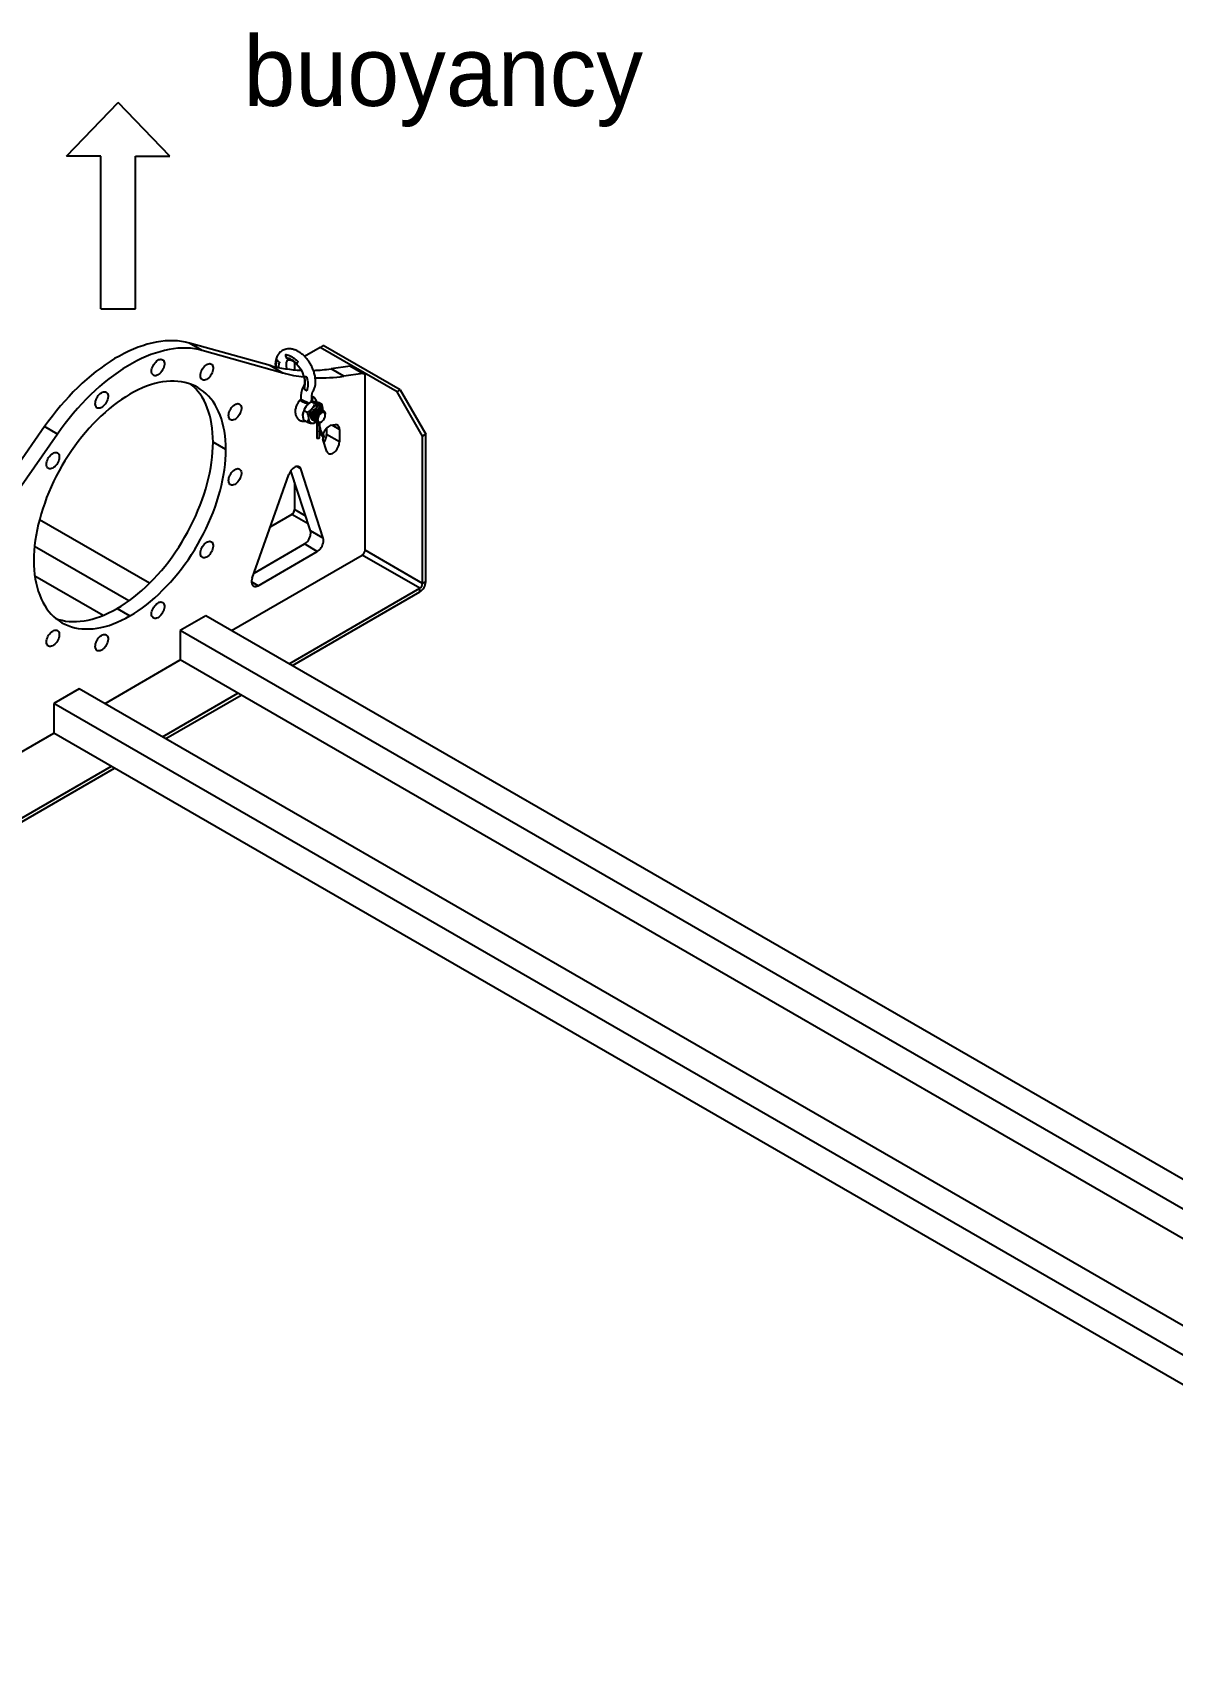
# Model space of a CAD drawing. Header units: inches. Extents: x 0.9 to 37.1, y -8.4 to 11.7.
# Drawn here: x 17.889 to 18.705, y -8.226 to -7.063 of the extents above; entities that cross this region are included whole.
import ezdxf

# ---------------------------------------------------------------- set-up
doc = ezdxf.new("R2010")
doc.units = ezdxf.units.IN
doc.header["$MEASUREMENT"] = 0

# ---------------------------------------------------------------- blocks, each defined once
blk = doc.blocks.new('arrow')
for p, q in [((-0.2219, -0.2307), (0, 0)), ((0.2219, -0.2307), (0, 0)), ((-0.075, -0.2307), (-0.2219, -0.2307)), ((-0.075, -0.8879), (-0.075, -0.2307)), ((0.075, -0.8879), (0.075, -0.2307)), ((0.075, -0.2307), (0.2219, -0.2307)), ((-0.075, -0.8879), (0.075, -0.8879))]:
    blk.add_line(p, q)

msp = doc.modelspace()

# ---------------------------------------------------------------- linework, layer by layer
at = {"color": 7, "linetype": 'Continuous', "lineweight": 25}
for p, q in [((18.0102, -7.2911), (18.001, -7.2858)), ((18.0588, -7.3019), (18.001, -7.2858)), ((18.068, -7.3072), (18.0102, -7.2911)), ((18.0947, -7.2888), (18.0834, -7.2953)), ((18.0969, -7.2875), (18.0947, -7.2888)), ((18.1497, -7.3206), (18.0947, -7.2888)), ((18.152, -7.3193), (18.0969, -7.2875)), ((18.068, -7.3072), (18.0588, -7.3019)), ((18.0637, -7.2978), (18.0636, -7.2978)), ((18.07, -7.2944), (18.0699, -7.2944)), ((18.0705, -7.2963), (18.0706, -7.2962)), ((18.0711, -7.2966), (18.071, -7.2966)), ((18.0763, -7.2995), (18.0763, -7.305)), ((18.0776, -7.3005), (18.0777, -7.3004)), ((18.1161, -7.3023), (18.1025, -7.3042)), ((18.1253, -7.3076), (18.1161, -7.3023)), ((18.1261, -7.3077), (18.1169, -7.3024)), ((18.0832, -7.31), (18.0831, -7.31)), ((18.085, -7.3102), (18.0851, -7.3103)), ((18.1116, -7.3095), (18.1025, -7.3042)), ((18.1253, -7.3076), (18.1116, -7.3095)), ((18.1268, -7.4342), (18.1268, -7.3092)), ((18.0808, -7.3256), (18.0808, -7.3257)), ((18.0831, -7.3177), (18.0832, -7.3177)), ((18.0833, -7.3183), (18.0832, -7.3183)), ((18.0845, -7.3197), (18.0846, -7.3197)), ((18.0886, -7.3256), (18.0886, -7.3255)), ((18.1497, -7.3206), (18.152, -7.3193)), ((18.168, -7.3524), (18.1497, -7.3206)), ((18.152, -7.3193), (18.1703, -7.351)), ((18.0854, -7.3356), (18.0831, -7.3342)), ((18.0882, -7.3278), (18.0874, -7.3283)), ((18.0906, -7.3291), (18.0882, -7.3278)), ((18.0917, -7.334), (18.0918, -7.3341)), ((18.0957, -7.3296), (18.0934, -7.3283)), ((18.0944, -7.3339), (18.0945, -7.3339)), ((18.0954, -7.3332), (18.0952, -7.3331)), ((18.0963, -7.3337), (18.0962, -7.3337)), ((18.0965, -7.3339), (18.0965, -7.3335)), ((18.0972, -7.3343), (18.0971, -7.3342)), ((18.0983, -7.3362), (18.0983, -7.3366)), ((18.0983, -7.3362), (18.0983, -7.3365)), ((18.0983, -7.3366), (18.0983, -7.3365)), ((18.0983, -7.3373), (18.0983, -7.3372)), ((17.8972, -7.3456), (17.8346, -7.4355)), ((17.9064, -7.3509), (17.8972, -7.3456)), ((18.0854, -7.3424), (18.0831, -7.3411)), ((18.089, -7.3407), (18.0891, -7.3408)), ((18.0899, -7.3412), (18.0901, -7.3413)), ((18.0906, -7.3429), (18.0914, -7.3424)), ((18.0909, -7.3418), (18.091, -7.3418)), ((18.0918, -7.3423), (18.0919, -7.3424)), ((18.0938, -7.3428), (18.0938, -7.3539)), ((18.095, -7.3424), (18.0955, -7.3421)), ((18.0954, -7.3421), (18.0953, -7.3422)), ((18.0953, -7.3422), (18.0955, -7.3421)), ((18.0955, -7.3421), (18.0956, -7.3421)), ((18.0992, -7.3467), (18.0992, -7.3513)), ((18.1054, -7.3443), (18.1026, -7.3447)), ((18.1084, -7.3476), (18.1033, -7.3446)), ((18.1084, -7.3476), (18.1084, -7.3566)), ((17.9064, -7.3509), (17.8416, -7.4438)), ((18.0271, -7.3621), (18.0179, -7.3568)), ((18.0962, -7.3527), (18.0973, -7.3534)), ((18.0995, -7.3634), (18.0966, -7.3547)), ((18.1084, -7.3566), (18.0992, -7.3513)), ((18.1703, -7.351), (18.168, -7.3524)), ((18.168, -7.4581), (18.168, -7.3524)), ((18.1703, -7.4567), (18.1703, -7.351)), ((18.046, -7.4542), (18.0722, -7.3799)), ((18.0877, -7.4203), (18.0737, -7.3772)), ((18.0807, -7.3759), (18.0777, -7.3742)), ((18.0969, -7.4256), (18.0807, -7.3759)), ((18.0763, -7.3854), (18.0763, -7.4051)), ((18.0843, -7.4097), (18.0763, -7.4051)), ((17.9724, -7.4578), (17.8936, -7.4123)), ((18.0744, -7.4085), (18.059, -7.4173)), ((18.086, -7.4152), (18.0744, -7.4085)), ((17.9576, -7.4704), (17.89, -7.4314)), ((18.0473, -7.4506), (18.0834, -7.4297)), ((18.0925, -7.435), (18.0834, -7.4297)), ((18.0969, -7.4256), (18.0877, -7.4203)), ((18.0311, -7.4917), (18.1248, -7.4376)), ((18.0501, -7.4596), (18.0925, -7.435)), ((18.1661, -7.4614), (18.1248, -7.4376)), ((18.168, -7.4581), (18.1268, -7.4342)), ((17.9391, -7.4809), (17.8902, -7.4527)), ((18.0501, -7.4596), (18.0455, -7.4569)), ((18.0724, -7.5155), (18.1661, -7.4614)), ((18.0747, -7.5168), (18.1661, -7.464)), ((18.1661, -7.464), (18.1661, -7.4614)), ((18.1703, -7.4567), (18.168, -7.4581)), ((17.9491, -7.476), (17.9583, -7.4813)), ((18.0128, -7.4811), (17.9944, -7.4917)), ((19.1904, -8.1609), (18.0128, -7.4811)), ((19.1756, -8.1735), (17.9944, -7.4917)), ((17.9944, -7.4917), (17.9944, -7.5128)), ((17.9405, -7.544), (17.9944, -7.5128)), ((19.089, -8.1447), (17.9944, -7.5128)), ((17.9221, -7.5334), (17.9038, -7.544)), ((19.0663, -8.1939), (17.9221, -7.5334)), ((19.0576, -8.2101), (17.9038, -7.544)), ((17.9038, -7.544), (17.9038, -7.5652)), ((17.9818, -7.5678), (18.0357, -7.5367)), ((17.9841, -7.5691), (18.038, -7.538)), ((17.7917, -7.6299), (17.9038, -7.5652)), ((19.0488, -8.2262), (17.9038, -7.5652)), ((17.833, -7.6537), (17.9451, -7.589)), ((17.833, -7.6563), (17.9474, -7.5903))]:
    msp.add_line(p, q, dxfattribs=at)
at = {"color": 7, "linetype": 'Continuous', "lineweight": 25, "flags": 128}
for points in [[(18.001, -7.2858), (17.9982, -7.2851), (17.9954, -7.2846), (17.9925, -7.2842), (17.9896, -7.2841), (17.9866, -7.2841), (17.9835, -7.2842), (17.9804, -7.2846), (17.9772, -7.2851), (17.974, -7.2857), (17.9708, -7.2866), (17.9675, -7.2876), (17.9642, -7.2887), (17.9609, -7.2901), (17.9575, -7.2915), (17.9542, -7.2932), (17.9508, -7.295), (17.9474, -7.2969), (17.9441, -7.299), (17.9407, -7.3013), (17.9374, -7.3036), (17.934, -7.3062), (17.9307, -7.3088), (17.9275, -7.3116), (17.9242, -7.3145), (17.921, -7.3175), (17.9178, -7.3207), (17.9147, -7.324), (17.9117, -7.3273), (17.9086, -7.3308), (17.9057, -7.3344), (17.9028, -7.3381), (17.9, -7.3418), (17.8972, -7.3456)], [(18.0102, -7.2911), (18.0074, -7.2904), (18.0046, -7.2899), (18.0017, -7.2895), (17.9988, -7.2894), (17.9957, -7.2894), (17.9927, -7.2895), (17.9896, -7.2899), (17.9864, -7.2904), (17.9832, -7.291), (17.9799, -7.2919), (17.9767, -7.2929), (17.9734, -7.294), (17.97, -7.2954), (17.9667, -7.2968), (17.9633, -7.2985), (17.96, -7.3003), (17.9566, -7.3022), (17.9532, -7.3043), (17.9499, -7.3065), (17.9465, -7.3089), (17.9432, -7.3114), (17.9399, -7.3141), (17.9366, -7.3169), (17.9334, -7.3198), (17.9302, -7.3228), (17.927, -7.326), (17.9239, -7.3293), (17.9208, -7.3326), (17.9178, -7.3361), (17.9149, -7.3397), (17.912, -7.3433), (17.9092, -7.3471), (17.9064, -7.3509)], [(17.9739, -7.3059), (17.9739, -7.3049), (17.9741, -7.304), (17.9745, -7.303), (17.9749, -7.302), (17.9754, -7.301), (17.9761, -7.3001), (17.9768, -7.2993), (17.9775, -7.2986), (17.9783, -7.2981), (17.979, -7.2976), (17.9798, -7.2974), (17.9805, -7.2973), (17.9812, -7.2974), (17.9818, -7.2977), (17.9823, -7.2981), (17.9826, -7.2986), (17.9829, -7.2993), (17.983, -7.3001), (17.983, -7.301), (17.9829, -7.302), (17.9826, -7.303), (17.9823, -7.304), (17.9818, -7.305), (17.9812, -7.3059), (17.9805, -7.3068), (17.9798, -7.3075), (17.979, -7.3081), (17.9783, -7.3086), (17.9775, -7.309), (17.9768, -7.3091), (17.9761, -7.3091), (17.9754, -7.309), (17.9749, -7.3086), (17.9745, -7.3081), (17.9741, -7.3075), (17.9739, -7.3067), (17.9739, -7.3059)], [(18.0088, -7.309), (18.0089, -7.3081), (18.0091, -7.3071), (18.0094, -7.3061), (18.0098, -7.3051), (18.0104, -7.3041), (18.011, -7.3032), (18.0117, -7.3024), (18.0124, -7.3017), (18.0132, -7.3012), (18.014, -7.3008), (18.0148, -7.3005), (18.0155, -7.3004), (18.0161, -7.3005), (18.0167, -7.3008), (18.0172, -7.3012), (18.0176, -7.3018), (18.0178, -7.3025), (18.018, -7.3033), (18.018, -7.3042), (18.0178, -7.3051), (18.0176, -7.3061), (18.0172, -7.3071), (18.0167, -7.3081), (18.0161, -7.309), (18.0155, -7.3099), (18.0148, -7.3106), (18.014, -7.3113), (18.0132, -7.3118), (18.0124, -7.3121), (18.0117, -7.3123), (18.011, -7.3123), (18.0104, -7.3121), (18.0098, -7.3117), (18.0094, -7.3113), (18.0091, -7.3106), (18.0089, -7.3099), (18.0088, -7.309)], [(18.0708, -7.3043), (18.0707, -7.3039), (18.0705, -7.3023), (18.0704, -7.3008), (18.0706, -7.2996), (18.0709, -7.2986), (18.0713, -7.298), (18.0716, -7.2978), (18.0719, -7.2977), (18.0724, -7.2977), (18.0731, -7.2978), (18.0743, -7.2982), (18.0757, -7.2991), (18.0774, -7.3004), (18.0791, -7.3023), (18.0807, -7.3045), (18.0819, -7.307), (18.0828, -7.3094), (18.0831, -7.3106), (18.0833, -7.3117), (18.0834, -7.3127), (18.0835, -7.3135), (18.0834, -7.3144), (18.0833, -7.315), (18.0831, -7.3157), (18.0827, -7.3165), (18.0822, -7.3175), (18.0817, -7.3187), (18.0814, -7.3195), (18.0812, -7.3204), (18.081, -7.3216), (18.0808, -7.3232), (18.0807, -7.325), (18.0807, -7.3256), (18.0807, -7.3256)], [(18.0271, -7.3621), (18.027, -7.3587), (18.0268, -7.3554), (18.0265, -7.3521), (18.026, -7.3489), (18.0254, -7.3459), (18.0247, -7.3429), (18.0239, -7.3401), (18.0229, -7.3374), (18.0218, -7.3348), (18.0206, -7.3323), (18.0193, -7.3299), (18.0179, -7.3277), (18.0163, -7.3257), (18.0146, -7.3237), (18.0129, -7.322), (18.011, -7.3204), (18.009, -7.3189), (18.0069, -7.3176), (18.0048, -7.3164), (18.0025, -7.3155), (18.0002, -7.3146), (17.9977, -7.314), (17.9952, -7.3135), (17.9927, -7.3132), (17.99, -7.313), (17.9874, -7.3131), (17.9846, -7.3133), (17.9818, -7.3136), (17.979, -7.3141), (17.9761, -7.3148), (17.9732, -7.3157), (17.9702, -7.3167), (17.9673, -7.3179), (17.9643, -7.3192), (17.9613, -7.3207), (17.9583, -7.3224)], [(18.0179, -7.3568), (18.0178, -7.3534), (18.0176, -7.3501), (18.0173, -7.3468), (18.0169, -7.3436), (18.0163, -7.3406), (18.0156, -7.3376), (18.0147, -7.3348), (18.0137, -7.3321), (18.0127, -7.3295), (18.0115, -7.327), (18.0101, -7.3246), (18.0087, -7.3224), (18.0071, -7.3204), (18.0055, -7.3185), (18.0037, -7.3167), (18.0021, -7.3153)], [(18.1253, -7.3076), (18.1256, -7.3075), (18.1259, -7.3076), (18.1261, -7.3077), (18.1263, -7.3079), (18.1265, -7.3081), (18.1266, -7.3084), (18.1267, -7.3088), (18.1268, -7.3092)], [(17.9583, -7.3224), (17.9553, -7.3242), (17.9523, -7.3262), (17.9493, -7.3283), (17.9463, -7.3305), (17.9434, -7.3329), (17.9405, -7.3354), (17.9376, -7.338), (17.9348, -7.3408), (17.932, -7.3436), (17.9292, -7.3466), (17.9265, -7.3497), (17.9239, -7.3529), (17.9213, -7.3562), (17.9188, -7.3595), (17.9164, -7.363), (17.9141, -7.3665), (17.9118, -7.3701), (17.9096, -7.3737), (17.9076, -7.3774), (17.9056, -7.3812), (17.9037, -7.385), (17.9019, -7.3888), (17.9003, -7.3926), (17.8987, -7.3965), (17.8973, -7.4004), (17.8959, -7.4043), (17.8947, -7.4081), (17.8937, -7.412), (17.8927, -7.4158), (17.8918, -7.4196), (17.8911, -7.4234), (17.8905, -7.4271), (17.8901, -7.4308), (17.8898, -7.4345), (17.8896, -7.438), (17.8895, -7.4415)], [(17.9335, -7.3292), (17.9336, -7.3282), (17.9338, -7.3273), (17.9341, -7.3263), (17.9345, -7.3253), (17.9351, -7.3243), (17.9357, -7.3234), (17.9364, -7.3226), (17.9371, -7.3219), (17.9379, -7.3213), (17.9387, -7.3209), (17.9395, -7.3207), (17.9402, -7.3206), (17.9408, -7.3207), (17.9414, -7.321), (17.9419, -7.3214), (17.9423, -7.3219), (17.9425, -7.3226), (17.9427, -7.3234), (17.9427, -7.3243), (17.9425, -7.3253), (17.9423, -7.3263), (17.9419, -7.3273), (17.9414, -7.3283), (17.9408, -7.3292), (17.9402, -7.3301), (17.9395, -7.3308), (17.9387, -7.3314), (17.9379, -7.3319), (17.9371, -7.3323), (17.9364, -7.3324), (17.9357, -7.3324), (17.9351, -7.3323), (17.9345, -7.3319), (17.9341, -7.3314), (17.9338, -7.3308), (17.9336, -7.33), (17.9335, -7.3292)], [(18.029, -7.3377), (18.0291, -7.3368), (18.0293, -7.3358), (18.0296, -7.3348), (18.03, -7.3338), (18.0306, -7.3328), (18.0312, -7.3319), (18.0319, -7.3311), (18.0326, -7.3304), (18.0334, -7.3299), (18.0342, -7.3295), (18.0349, -7.3292), (18.0356, -7.3291), (18.0363, -7.3292), (18.0369, -7.3295), (18.0374, -7.3299), (18.0378, -7.3305), (18.038, -7.3312), (18.0382, -7.332), (18.0382, -7.3329), (18.038, -7.3338), (18.0378, -7.3348), (18.0374, -7.3358), (18.0369, -7.3368), (18.0363, -7.3377), (18.0356, -7.3386), (18.0349, -7.3394), (18.0342, -7.34), (18.0334, -7.3405), (18.0326, -7.3408), (18.0319, -7.341), (18.0312, -7.341), (18.0306, -7.3408), (18.03, -7.3405), (18.0296, -7.34), (18.0293, -7.3393), (18.0291, -7.3386), (18.029, -7.3377)], [(18.0916, -7.3324), (18.0914, -7.3325), (18.0907, -7.333), (18.09, -7.3336), (18.0895, -7.3343), (18.0889, -7.3351), (18.0885, -7.3359), (18.0882, -7.3368), (18.088, -7.3376), (18.0879, -7.3385), (18.088, -7.3392), (18.0882, -7.3398), (18.0885, -7.3403), (18.0889, -7.3406)], [(18.0939, -7.3298), (18.0933, -7.3298), (18.0927, -7.33), (18.092, -7.3302), (18.0914, -7.3305), (18.0907, -7.331), (18.09, -7.3315), (18.0894, -7.3321), (18.0888, -7.3328)], [(18.0928, -7.3426), (18.0927, -7.3426), (18.0919, -7.3424), (18.0914, -7.3419), (18.0911, -7.3412), (18.091, -7.3402), (18.0912, -7.3392), (18.0915, -7.338), (18.0921, -7.3369), (18.0929, -7.3359), (18.0937, -7.3351), (18.0947, -7.3344), (18.0956, -7.3341), (18.0964, -7.334), (18.0972, -7.3343), (18.0979, -7.335), (18.0983, -7.3362), (18.0983, -7.3362)], [(18.0942, -7.3346), (18.0942, -7.3345), (18.0942, -7.3342), (18.0944, -7.3339), (18.0947, -7.3331), (18.095, -7.3324), (18.095, -7.3317), (18.0947, -7.3311), (18.0945, -7.3308), (18.0942, -7.3306), (18.0938, -7.3305), (18.0934, -7.3306), (18.0928, -7.3308), (18.0922, -7.3314), (18.0919, -7.3318), (18.0917, -7.3322), (18.0916, -7.3326), (18.0915, -7.333), (18.0915, -7.3334), (18.0916, -7.3337), (18.0918, -7.334), (18.0919, -7.3341), (18.0922, -7.3343), (18.0923, -7.3345), (18.0923, -7.3348), (18.0923, -7.3348)], [(18.0956, -7.3358), (18.095, -7.3362), (18.0944, -7.3367), (18.0939, -7.3373), (18.0935, -7.3381), (18.0932, -7.3388), (18.0929, -7.3396), (18.0928, -7.3403), (18.0929, -7.341), (18.093, -7.3415), (18.0933, -7.342), (18.0937, -7.3423), (18.0942, -7.3424), (18.0947, -7.3424), (18.0953, -7.3422), (18.0959, -7.3419), (18.0964, -7.3414), (18.097, -7.3408), (18.0974, -7.3401), (18.0978, -7.3394), (18.0981, -7.3386), (18.0983, -7.3379), (18.0983, -7.3372), (18.0982, -7.3365), (18.098, -7.336), (18.0976, -7.3357), (18.0972, -7.3354), (18.0967, -7.3354), (18.0961, -7.3355), (18.0956, -7.3358)], [(18.0965, -7.3335), (18.0965, -7.3327), (18.0963, -7.3321), (18.0961, -7.3314), (18.0958, -7.3309), (18.0955, -7.3305), (18.095, -7.3302), (18.0945, -7.3299), (18.0939, -7.3298)], [(18.0862, -7.3395), (18.0862, -7.3402), (18.0864, -7.3409), (18.0866, -7.3415), (18.0869, -7.342), (18.0873, -7.3425), (18.0877, -7.3428), (18.0882, -7.343), (18.0888, -7.3431)], [(18.1026, -7.3447), (18.1019, -7.3449), (18.1011, -7.3453), (18.1003, -7.3458), (18.0995, -7.3464), (18.0988, -7.3472), (18.0981, -7.3481), (18.0976, -7.3491), (18.0971, -7.3501), (18.0967, -7.3511), (18.0967, -7.3514)], [(18.1084, -7.3476), (18.1084, -7.3468), (18.1082, -7.3461), (18.1079, -7.3455), (18.1076, -7.345), (18.1072, -7.3446), (18.1066, -7.3444), (18.1061, -7.3443), (18.1054, -7.3443)], [(17.9491, -7.476), (17.9521, -7.4742), (17.9551, -7.4722), (17.9581, -7.4701), (17.9611, -7.4679), (17.964, -7.4655), (17.9669, -7.463), (17.9698, -7.4603), (17.9726, -7.4576), (17.9754, -7.4547), (17.9782, -7.4517), (17.9809, -7.4487), (17.9835, -7.4455), (17.9861, -7.4422), (17.9886, -7.4388), (17.991, -7.4354), (17.9933, -7.4319), (17.9956, -7.4283), (17.9978, -7.4246), (17.9998, -7.4209), (18.0018, -7.4172), (18.0037, -7.4134), (18.0055, -7.4096), (18.0071, -7.4057), (18.0087, -7.4019), (18.0101, -7.398), (18.0115, -7.3941), (18.0127, -7.3902), (18.0137, -7.3864), (18.0147, -7.3826), (18.0156, -7.3787), (18.0163, -7.375), (18.0169, -7.3712), (18.0173, -7.3675), (18.0176, -7.3639), (18.0178, -7.3603), (18.0179, -7.3568)], [(18.0938, -7.3539), (18.0936, -7.3541), (18.0932, -7.3541), (18.0929, -7.3541), (18.0926, -7.354), (18.0924, -7.3538), (18.0923, -7.3536)], [(18.0995, -7.3634), (18.0997, -7.364), (18.1001, -7.3645), (18.1007, -7.3649), (18.1012, -7.3651), (18.1019, -7.3652), (18.1026, -7.3651), (18.1034, -7.3648), (18.1041, -7.3644), (18.1049, -7.3638), (18.1056, -7.3631), (18.1063, -7.3623), (18.1069, -7.3614), (18.1074, -7.3605), (18.1078, -7.3595), (18.1082, -7.3585), (18.1083, -7.3575), (18.1084, -7.3566)], [(17.8986, -7.3726), (17.8986, -7.3717), (17.8988, -7.3707), (17.8992, -7.3697), (17.8996, -7.3687), (17.9001, -7.3678), (17.9008, -7.3669), (17.9015, -7.3661), (17.9022, -7.3654), (17.903, -7.3648), (17.9037, -7.3644), (17.9045, -7.3642), (17.9052, -7.3641), (17.9059, -7.3642), (17.9065, -7.3644), (17.907, -7.3648), (17.9073, -7.3654), (17.9076, -7.3661), (17.9077, -7.3669), (17.9077, -7.3678), (17.9076, -7.3688), (17.9073, -7.3698), (17.907, -7.3708), (17.9065, -7.3718), (17.9059, -7.3727), (17.9052, -7.3735), (17.9045, -7.3743), (17.9037, -7.3749), (17.903, -7.3754), (17.9022, -7.3757), (17.9015, -7.3759), (17.9008, -7.3759), (17.9001, -7.3757), (17.8996, -7.3754), (17.8992, -7.3749), (17.8988, -7.3743), (17.8986, -7.3735), (17.8986, -7.3726)], [(17.9583, -7.4813), (17.9613, -7.4795), (17.9643, -7.4775), (17.9673, -7.4754), (17.9702, -7.4732), (17.9732, -7.4708), (17.9761, -7.4683), (17.979, -7.4656), (17.9818, -7.4629), (17.9846, -7.46), (17.9874, -7.457), (17.99, -7.454), (17.9927, -7.4508), (17.9952, -7.4475), (17.9977, -7.4441), (18.0002, -7.4407), (18.0025, -7.4372), (18.0048, -7.4336), (18.0069, -7.4299), (18.009, -7.4262), (18.011, -7.4225), (18.0129, -7.4187), (18.0146, -7.4149), (18.0163, -7.411), (18.0179, -7.4072), (18.0193, -7.4033), (18.0206, -7.3994), (18.0218, -7.3955), (18.0229, -7.3917), (18.0239, -7.3878), (18.0247, -7.384), (18.0254, -7.3803), (18.026, -7.3765), (18.0265, -7.3728), (18.0268, -7.3692), (18.027, -7.3656), (18.0271, -7.3621)], [(18.029, -7.3843), (18.0291, -7.3834), (18.0293, -7.3824), (18.0296, -7.3814), (18.03, -7.3804), (18.0306, -7.3794), (18.0312, -7.3785), (18.0319, -7.3777), (18.0326, -7.377), (18.0334, -7.3765), (18.0342, -7.3761), (18.0349, -7.3758), (18.0356, -7.3757), (18.0363, -7.3758), (18.0369, -7.3761), (18.0374, -7.3765), (18.0378, -7.3771), (18.038, -7.3778), (18.0382, -7.3786), (18.0382, -7.3795), (18.038, -7.3804), (18.0378, -7.3814), (18.0374, -7.3824), (18.0369, -7.3834), (18.0363, -7.3843), (18.0356, -7.3852), (18.0349, -7.3859), (18.0342, -7.3866), (18.0334, -7.3871), (18.0326, -7.3874), (18.0319, -7.3876), (18.0312, -7.3876), (18.0306, -7.3874), (18.03, -7.387), (18.0296, -7.3866), (18.0293, -7.3859), (18.0291, -7.3852), (18.029, -7.3843)], [(18.0807, -7.3759), (18.0804, -7.3752), (18.08, -7.3747), (18.0794, -7.3743), (18.0788, -7.3741), (18.0782, -7.3741), (18.0774, -7.3742), (18.0767, -7.3745), (18.0759, -7.375), (18.0751, -7.3755), (18.0744, -7.3763), (18.0737, -7.3771), (18.0731, -7.378), (18.0726, -7.379), (18.0722, -7.3799)], [(18.0088, -7.4363), (18.0089, -7.4354), (18.0091, -7.4344), (18.0094, -7.4334), (18.0098, -7.4324), (18.0104, -7.4314), (18.011, -7.4305), (18.0117, -7.4297), (18.0124, -7.429), (18.0132, -7.4285), (18.014, -7.4281), (18.0148, -7.4278), (18.0155, -7.4277), (18.0161, -7.4278), (18.0167, -7.4281), (18.0172, -7.4285), (18.0176, -7.4291), (18.0178, -7.4298), (18.018, -7.4306), (18.018, -7.4315), (18.0178, -7.4324), (18.0176, -7.4334), (18.0172, -7.4344), (18.0167, -7.4354), (18.0161, -7.4363), (18.0155, -7.4372), (18.0148, -7.438), (18.014, -7.4386), (18.0132, -7.4391), (18.0124, -7.4394), (18.0117, -7.4396), (18.011, -7.4396), (18.0104, -7.4394), (18.0098, -7.439), (18.0094, -7.4386), (18.0091, -7.4379), (18.0089, -7.4372), (18.0088, -7.4363)], [(18.0834, -7.4297), (18.0841, -7.4292), (18.0849, -7.4286), (18.0856, -7.4278), (18.0862, -7.4269), (18.0868, -7.4259), (18.0873, -7.4249), (18.0876, -7.4239), (18.0878, -7.4229), (18.0879, -7.422), (18.0879, -7.4211), (18.0877, -7.4203)], [(18.0925, -7.435), (18.0933, -7.4345), (18.0941, -7.4338), (18.0948, -7.4331), (18.0954, -7.4322), (18.096, -7.4312), (18.0964, -7.4302), (18.0968, -7.4292), (18.097, -7.4282), (18.0971, -7.4273), (18.0971, -7.4264), (18.0969, -7.4256)], [(17.8895, -7.4415), (17.8896, -7.445), (17.8898, -7.4483), (17.8901, -7.4516), (17.8905, -7.4547), (17.8911, -7.4578), (17.8918, -7.4607), (17.8927, -7.4636), (17.8937, -7.4663), (17.8947, -7.4689), (17.8959, -7.4714), (17.8973, -7.4737), (17.8987, -7.4759), (17.9003, -7.478), (17.9019, -7.4799), (17.9037, -7.4817), (17.9056, -7.4833), (17.9076, -7.4848), (17.9096, -7.4861), (17.9118, -7.4872), (17.9141, -7.4882), (17.9164, -7.489), (17.9188, -7.4897), (17.9213, -7.4902), (17.9239, -7.4905), (17.9265, -7.4906), (17.9292, -7.4906), (17.932, -7.4904), (17.9348, -7.4901), (17.9376, -7.4895), (17.9405, -7.4888), (17.9434, -7.488), (17.9463, -7.4869), (17.9493, -7.4858), (17.9523, -7.4844), (17.9553, -7.4829), (17.9583, -7.4813)], [(18.046, -7.4542), (18.0457, -7.4552), (18.0455, -7.4562), (18.0455, -7.4571), (18.0456, -7.4579), (18.0458, -7.4587), (18.0461, -7.4593), (18.0466, -7.4597), (18.0472, -7.46), (18.0478, -7.4602), (18.0485, -7.4601), (18.0493, -7.4599), (18.0501, -7.4596)], [(17.9053, -7.4831), (17.9072, -7.4837), (17.9097, -7.4844), (17.9122, -7.4849), (17.9147, -7.4852), (17.9174, -7.4853), (17.92, -7.4853), (17.9228, -7.4851), (17.9256, -7.4848), (17.9284, -7.4842), (17.9313, -7.4835), (17.9342, -7.4827), (17.9372, -7.4817), (17.9401, -7.4805), (17.9431, -7.4791), (17.9461, -7.4776), (17.9491, -7.476)], [(17.9739, -7.4798), (17.9739, -7.4788), (17.9741, -7.4779), (17.9745, -7.4769), (17.9749, -7.4759), (17.9754, -7.4749), (17.9761, -7.474), (17.9768, -7.4732), (17.9775, -7.4725), (17.9783, -7.472), (17.979, -7.4715), (17.9798, -7.4713), (17.9805, -7.4712), (17.9812, -7.4713), (17.9818, -7.4716), (17.9823, -7.472), (17.9826, -7.4725), (17.9829, -7.4732), (17.983, -7.474), (17.983, -7.4749), (17.9829, -7.4759), (17.9826, -7.4769), (17.9823, -7.4779), (17.9818, -7.4789), (17.9812, -7.4798), (17.9805, -7.4807), (17.9798, -7.4814), (17.979, -7.4821), (17.9783, -7.4825), (17.9775, -7.4829), (17.9768, -7.483), (17.9761, -7.483), (17.9754, -7.4829), (17.9749, -7.4825), (17.9745, -7.482), (17.9741, -7.4814), (17.9739, -7.4806), (17.9739, -7.4798)], [(17.8986, -7.5), (17.8986, -7.499), (17.8988, -7.498), (17.8992, -7.497), (17.8996, -7.496), (17.9001, -7.4951), (17.9008, -7.4942), (17.9015, -7.4934), (17.9022, -7.4927), (17.903, -7.4921), (17.9037, -7.4917), (17.9045, -7.4915), (17.9052, -7.4914), (17.9059, -7.4915), (17.9065, -7.4917), (17.907, -7.4921), (17.9073, -7.4927), (17.9076, -7.4934), (17.9077, -7.4942), (17.9077, -7.4951), (17.9076, -7.4961), (17.9073, -7.4971), (17.907, -7.4981), (17.9065, -7.4991), (17.9059, -7.5), (17.9052, -7.5008), (17.9045, -7.5016), (17.9037, -7.5022), (17.903, -7.5027), (17.9022, -7.503), (17.9015, -7.5032), (17.9008, -7.5032), (17.9001, -7.503), (17.8996, -7.5027), (17.8992, -7.5022), (17.8988, -7.5016), (17.8986, -7.5008), (17.8986, -7.5)], [(17.9335, -7.5031), (17.9336, -7.5021), (17.9338, -7.5012), (17.9341, -7.5002), (17.9345, -7.4992), (17.9351, -7.4982), (17.9357, -7.4973), (17.9364, -7.4965), (17.9371, -7.4958), (17.9379, -7.4953), (17.9387, -7.4948), (17.9395, -7.4946), (17.9402, -7.4945), (17.9408, -7.4946), (17.9414, -7.4949), (17.9419, -7.4953), (17.9423, -7.4958), (17.9425, -7.4965), (17.9427, -7.4973), (17.9427, -7.4982), (17.9425, -7.4992), (17.9423, -7.5002), (17.9419, -7.5012), (17.9414, -7.5022), (17.9408, -7.5031), (17.9402, -7.504), (17.9395, -7.5047), (17.9387, -7.5053), (17.9379, -7.5058), (17.9371, -7.5062), (17.9364, -7.5063), (17.9357, -7.5063), (17.9351, -7.5062), (17.9345, -7.5058), (17.9341, -7.5053), (17.9338, -7.5047), (17.9336, -7.5039), (17.9335, -7.5031)]]:
    msp.add_lwpolyline(points, dxfattribs=at)
at = {"color": 7, "linetype": 'Continuous', "lineweight": 25}
for centre, radius, start, end in [((18.0848, -7.2071), 0.0982, 254.6495, 267.7571), ((18.1163, -7.3035), 0.00124, 61.1411, 99.7375), ((18.0935, -7.2152), 0.0954, 254.53, 263.6905), ((18.0851, -7.1819), 0.1235, 272.1515, 278.0737), ((18.0947, -7.1917), 0.119, 268.2688, 278.1743), ((18.0935, -7.3377), 0.0112, 140.2279, 177.3607), ((18.0924, -7.3364), 0.0095, 121.1127, 142.0209), ((18.0974, -7.34), 0.0112, 140.2279, 177.3607), ((18.0889, -7.3383), 0.00487, 268.8707, 305.1556), ((18.1017, -7.3532), 0.00526, 175.8692, 196.477), ((18.0895, -7.3509), 0.00978, 323.1605, 357.58), ((18.0969, -7.3528), 0.000721, 308.9204, 35.3472), ((18.0721, -7.4049), 0.00419, 302.6055, 357.3945), ((18.1226, -7.434), 0.00419, 302.6055, 357.3945), ((18.1612, -7.4563), 0.00913, 302.4763, 357.5237), ((18.1638, -7.4579), 0.00419, 302.6055, 357.3945)]:
    msp.add_arc(centre, radius, start, end, dxfattribs=at)
for points, knots in [([(18.0886, -7.3256), (18.0886, -7.3256), (18.0886, -7.3251), (18.0886, -7.3243), (18.0887, -7.3233), (18.0888, -7.3225), (18.0889, -7.3219), (18.0891, -7.3215), (18.0892, -7.321), (18.0894, -7.3205), (18.0898, -7.3197), (18.0904, -7.3187), (18.0908, -7.3175), (18.0911, -7.3164), (18.0913, -7.315), (18.0914, -7.3131), (18.0912, -7.3107), (18.0907, -7.308), (18.0898, -7.3052), (18.0886, -7.3025), (18.0872, -7.3), (18.0856, -7.2976), (18.0837, -7.2954), (18.0816, -7.2935), (18.0794, -7.292), (18.0772, -7.2908), (18.0752, -7.2902), (18.0735, -7.2899), (18.0719, -7.2898), (18.0703, -7.29), (18.0688, -7.2904), (18.0674, -7.2911), (18.0661, -7.292), (18.0649, -7.2933), (18.064, -7.2948), (18.0633, -7.2963), (18.0628, -7.298), (18.0625, -7.2997), (18.0625, -7.3014), (18.0626, -7.3024), (18.0626, -7.3027)], [0, 0, 0, 0, 0.002289, 0.024409, 0.041592, 0.056512, 0.069972, 0.081247, 0.091419, 0.102803, 0.11837, 0.144804, 0.167417, 0.185833, 0.201924, 0.234763, 0.270319, 0.310383, 0.350976, 0.389707, 0.427399, 0.465627, 0.504438, 0.543687, 0.583284, 0.622315, 0.659464, 0.681452, 0.706491, 0.735783, 0.762946, 0.787516, 0.810297, 0.841926, 0.874958, 0.898962, 0.926176, 0.956058, 0.98352, 1, 1, 1, 1]), ([(18.0628, -7.3028), (18.0628, -7.3021), (18.0628, -7.3006), (18.0631, -7.299), (18.0635, -7.2981), (18.0636, -7.2978)], [0, 0, 0, 0, 0.386288, 0.799238, 1, 1, 1, 1]), ([(18.0637, -7.2978), (18.0635, -7.2983), (18.0631, -7.2994), (18.0629, -7.3011), (18.0629, -7.3023), (18.063, -7.3028)], [0, 0, 0, 0, 0.364625, 0.738132, 1, 1, 1, 1]), ([(18.0636, -7.2978), (18.0636, -7.2978), (18.0636, -7.2977), (18.0637, -7.2977), (18.0637, -7.2977), (18.0638, -7.2978), (18.0638, -7.2979), (18.0639, -7.2979)], [0, 0, 0, 0, 0.195099, 0.38994, 0.591787, 0.806895, 1, 1, 1, 1]), ([(18.0639, -7.2979), (18.064, -7.2981), (18.0643, -7.2987), (18.0649, -7.2991), (18.0652, -7.2993)], [0, 0, 0, 0, 0.394777, 1, 1, 1, 1]), ([(18.0649, -7.3033), (18.0649, -7.3031), (18.0649, -7.3022), (18.0651, -7.301), (18.0654, -7.3002), (18.0655, -7.2998)], [0, 0, 0, 0, 0.163567, 0.645359, 1, 1, 1, 1]), ([(18.0652, -7.2993), (18.0652, -7.2994), (18.0653, -7.2994), (18.0654, -7.2995), (18.0655, -7.2997), (18.0655, -7.2998), (18.0655, -7.2998), (18.0655, -7.2998)], [0, 0, 0, 0, 0.231752, 0.463452, 0.694894, 0.914305, 1, 1, 1, 1]), ([(18.0699, -7.2944), (18.0699, -7.2944), (18.0699, -7.2943), (18.07, -7.2941), (18.07, -7.294), (18.0701, -7.294), (18.0702, -7.294), (18.0702, -7.294)], [0, 0, 0, 0, 0.2228289, 0.4456011, 0.6684748, 0.881359, 1, 1, 1, 1]), ([(18.0699, -7.2944), (18.07, -7.2947), (18.07, -7.2954), (18.0703, -7.2959), (18.0705, -7.2963)], [0, 0, 0, 0, 0.394872, 1, 1, 1, 1]), ([(18.0701, -7.294), (18.0701, -7.294), (18.0701, -7.294), (18.0701, -7.2941), (18.07, -7.2942), (18.07, -7.2943), (18.07, -7.2944)], [0, 0, 0, 0, 0.003807, 0.330978, 0.681257, 1, 1, 1, 1]), ([(18.0706, -7.2962), (18.0705, -7.296), (18.0702, -7.2955), (18.07, -7.2948), (18.07, -7.2944), (18.07, -7.2944)], [0, 0, 0, 0, 0.379037, 0.977812, 1, 1, 1, 1]), ([(18.0702, -7.294), (18.0708, -7.2941), (18.0719, -7.2943), (18.0737, -7.2951), (18.0756, -7.2963), (18.0772, -7.2975), (18.0781, -7.2984), (18.0784, -7.2987)], [0, 0, 0, 0, 0.209549, 0.424202, 0.651946, 0.886295, 1, 1, 1, 1]), ([(18.071, -7.2966), (18.0709, -7.2966), (18.0709, -7.2966), (18.0708, -7.2966), (18.0706, -7.2965), (18.0705, -7.2964), (18.0705, -7.2963), (18.0705, -7.2963)], [0, 0, 0, 0, 0.201517, 0.402727, 0.612158, 0.836545, 1, 1, 1, 1]), ([(18.0706, -7.2962), (18.0706, -7.2963), (18.0707, -7.2963), (18.0708, -7.2965), (18.0709, -7.2965), (18.071, -7.2966), (18.0711, -7.2966), (18.0711, -7.2966)], [0, 0, 0, 0, 0.232737, 0.465417, 0.697853, 0.917226, 1, 1, 1, 1]), ([(18.071, -7.2966), (18.0714, -7.2967), (18.0721, -7.2969), (18.0735, -7.2974), (18.0749, -7.2982), (18.0764, -7.2993), (18.0773, -7.3001), (18.0776, -7.3005)], [0, 0, 0, 0, 0.177675, 0.358353, 0.588677, 0.825681, 1, 1, 1, 1]), ([(18.0777, -7.3004), (18.0774, -7.3001), (18.0766, -7.2994), (18.0753, -7.2984), (18.0739, -7.2975), (18.0724, -7.2968), (18.0715, -7.2967), (18.0711, -7.2966)], [0, 0, 0, 0, 0.171093, 0.344863, 0.575187, 0.812191, 1, 1, 1, 1]), ([(18.0779, -7.3006), (18.0779, -7.3006), (18.0779, -7.3006), (18.0779, -7.3007), (18.0778, -7.3006), (18.0777, -7.3006), (18.0777, -7.3005), (18.0776, -7.3005)], [0, 0, 0, 0, 0.2317683, 0.4634851, 0.6949554, 0.9143848, 1, 1, 1, 1]), ([(18.0777, -7.3004), (18.0778, -7.3005), (18.0778, -7.3005), (18.0779, -7.3006), (18.0779, -7.3006), (18.0779, -7.3006)], [0, 0, 0, 0, 0.3969269, 0.793205, 1, 1, 1, 1]), ([(18.0785, -7.2994), (18.0784, -7.2995), (18.0781, -7.3), (18.078, -7.3004), (18.0779, -7.3006)], [0, 0, 0, 0, 0.394872, 1, 1, 1, 1]), ([(18.0784, -7.2987), (18.0784, -7.2988), (18.0785, -7.2988), (18.0785, -7.299), (18.0786, -7.2991), (18.0785, -7.2993), (18.0785, -7.2993), (18.0785, -7.2994)], [0, 0, 0, 0, 0.195126, 0.389995, 0.591841, 0.806918, 1, 1, 1, 1]), ([(18.0831, -7.31), (18.0831, -7.31), (18.0831, -7.3099), (18.0831, -7.3098), (18.0831, -7.3097), (18.0832, -7.3097), (18.0832, -7.3097), (18.0832, -7.3097)], [0, 0, 0, 0, 0.201542, 0.402777, 0.612209, 0.836572, 1, 1, 1, 1]), ([(18.0831, -7.31), (18.0833, -7.3105), (18.0835, -7.3116), (18.0837, -7.3132), (18.0838, -7.3149), (18.0836, -7.3165), (18.0833, -7.3173), (18.0831, -7.3177)], [0, 0, 0, 0, 0.177651, 0.358305, 0.588629, 0.825633, 1, 1, 1, 1]), ([(18.0845, -7.3099), (18.0843, -7.3099), (18.0838, -7.3099), (18.0834, -7.3098), (18.0832, -7.3097)], [0, 0, 0, 0, 0.394777, 1, 1, 1, 1]), ([(18.0832, -7.3097), (18.0832, -7.3098), (18.0832, -7.3098), (18.0832, -7.3099), (18.0832, -7.3099), (18.0832, -7.31)], [0, 0, 0, 0, 0.321002, 0.813837, 1, 1, 1, 1]), ([(18.0832, -7.3177), (18.0834, -7.3173), (18.0836, -7.3166), (18.0838, -7.3152), (18.0839, -7.3136), (18.0837, -7.3117), (18.0834, -7.3105), (18.0832, -7.31)], [0, 0, 0, 0, 0.171082, 0.344839, 0.575119, 0.812076, 1, 1, 1, 1]), ([(18.0845, -7.3099), (18.0846, -7.3099), (18.0847, -7.3099), (18.0848, -7.3099), (18.0849, -7.31), (18.085, -7.3101), (18.085, -7.3102), (18.0851, -7.3102)], [0, 0, 0, 0, 0.22285, 0.445642, 0.668551, 0.881462, 1, 1, 1, 1]), ([(18.0851, -7.3102), (18.0852, -7.311), (18.0856, -7.3125), (18.0858, -7.3147), (18.0858, -7.3169), (18.0855, -7.3186), (18.0852, -7.3194), (18.0851, -7.3197)], [0, 0, 0, 0, 0.209549, 0.424203, 0.651947, 0.886295, 1, 1, 1, 1]), ([(18.0804, -7.3264), (18.0803, -7.3265), (18.0799, -7.3269), (18.0793, -7.3277), (18.0786, -7.3287), (18.078, -7.3298), (18.0775, -7.331), (18.0771, -7.3322), (18.0768, -7.3334), (18.0767, -7.3343), (18.0767, -7.3351), (18.0768, -7.3358), (18.0769, -7.3367), (18.0772, -7.3377), (18.0776, -7.3386), (18.0781, -7.3394), (18.0787, -7.3401), (18.0795, -7.3408), (18.0803, -7.3412), (18.0812, -7.3416), (18.0822, -7.3418), (18.0831, -7.3418), (18.0837, -7.3417), (18.0841, -7.3417)], [0, 0, 0, 0, 0.0217794, 0.0777466, 0.1335483, 0.189364, 0.2454581, 0.3020803, 0.3595554, 0.418102, 0.4365656, 0.4711521, 0.5232643, 0.5733648, 0.6216133, 0.6684226, 0.7142601, 0.7639268, 0.8121673, 0.8594231, 0.9061656, 0.9530529, 1, 1, 1, 1]), ([(18.0862, -7.3292), (18.0861, -7.3292), (18.0856, -7.3291), (18.0846, -7.3289), (18.0834, -7.3285), (18.0823, -7.3281), (18.0813, -7.3276), (18.0806, -7.3271), (18.0803, -7.3266), (18.0804, -7.3265), (18.0805, -7.3264)], [0, 0, 0, 0, 0.066002, 0.220537, 0.353052, 0.475186, 0.597307, 0.73157, 0.886622, 1, 1, 1, 1]), ([(18.0807, -7.3256), (18.0807, -7.3258), (18.0807, -7.326), (18.0805, -7.3263), (18.0804, -7.3264), (18.0804, -7.3264)], [0, 0, 0, 0, 0.46502, 0.990661, 1, 1, 1, 1]), ([(18.0808, -7.3257), (18.0808, -7.3257), (18.0807, -7.3257), (18.081, -7.3259), (18.0814, -7.3262), (18.0819, -7.3265), (18.0827, -7.3269), (18.0838, -7.3274), (18.085, -7.328), (18.0859, -7.3285), (18.0864, -7.3288), (18.0866, -7.3289)], [0, 0, 0, 0, 0.050673, 0.211317, 0.258601, 0.349, 0.473288, 0.598767, 0.737494, 0.900897, 1, 1, 1, 1]), ([(18.0832, -7.3183), (18.0832, -7.3183), (18.0831, -7.3182), (18.0831, -7.318), (18.0831, -7.3179), (18.0831, -7.3178), (18.0831, -7.3177), (18.0831, -7.3177)], [0, 0, 0, 0, 0.231767, 0.463476, 0.695096, 0.914668, 1, 1, 1, 1]), ([(18.0832, -7.3177), (18.0832, -7.3177), (18.0832, -7.3178), (18.0832, -7.3179), (18.0832, -7.318), (18.0832, -7.3182), (18.0833, -7.3182), (18.0833, -7.3183)], [0, 0, 0, 0, 0.200107, 0.399881, 0.608529, 0.833406, 1, 1, 1, 1]), ([(18.0845, -7.3197), (18.0843, -7.3196), (18.0838, -7.3192), (18.0834, -7.3186), (18.0832, -7.3183)], [0, 0, 0, 0, 0.394855, 1, 1, 1, 1]), ([(18.0833, -7.3183), (18.0834, -7.3185), (18.0838, -7.319), (18.0843, -7.3194), (18.0846, -7.3197), (18.0846, -7.3197)], [0, 0, 0, 0, 0.379023, 0.977782, 1, 1, 1, 1]), ([(18.0851, -7.3197), (18.085, -7.3197), (18.085, -7.3198), (18.0849, -7.3198), (18.0848, -7.3198), (18.0847, -7.3198), (18.0846, -7.3198), (18.0845, -7.3197)], [0, 0, 0, 0, 0.195201, 0.390151, 0.591911, 0.806762, 1, 1, 1, 1]), ([(18.0846, -7.3197), (18.0847, -7.3197), (18.0848, -7.3198), (18.0849, -7.3198), (18.085, -7.3198), (18.085, -7.3198)], [0, 0, 0, 0, 0.3572298, 0.7143712, 1, 1, 1, 1]), ([(18.0882, -7.3278), (18.0883, -7.3275), (18.0885, -7.3269), (18.0886, -7.3262), (18.0886, -7.3258), (18.0886, -7.3256)], [0, 0, 0, 0, 0.380314, 0.807241, 1, 1, 1, 1]), ([(18.0886, -7.3245), (18.0888, -7.3248), (18.0889, -7.325), (18.0891, -7.3256), (18.089, -7.3263), (18.0888, -7.3271), (18.0886, -7.3275), (18.0885, -7.3277)], [0, 0, 0, 0, 0.268671, 0.271644, 0.625309, 0.855831, 1, 1, 1, 1]), ([(18.0923, -7.328), (18.0922, -7.3277), (18.092, -7.3271), (18.0916, -7.3262), (18.091, -7.3255), (18.0903, -7.3248), (18.0895, -7.3242), (18.0889, -7.324), (18.0887, -7.3239)], [0, 0, 0, 0, 0.170792, 0.339038, 0.503016, 0.682052, 0.855271, 1, 1, 1, 1]), ([(18.0823, -7.3372), (18.0823, -7.3368), (18.0823, -7.3361), (18.0826, -7.3351), (18.0829, -7.3345), (18.0831, -7.3342)], [0, 0, 0, 0, 0.309209, 0.627917, 1, 1, 1, 1]), ([(18.0831, -7.3411), (18.083, -7.3408), (18.0827, -7.3401), (18.0824, -7.3388), (18.0823, -7.3378), (18.0823, -7.3373), (18.0823, -7.3372)], [0, 0, 0, 0, 0.201665, 0.56365, 0.936711, 1, 1, 1, 1]), ([(18.0831, -7.3342), (18.0833, -7.3337), (18.0836, -7.3326), (18.0843, -7.3313), (18.0848, -7.3307), (18.0849, -7.3306)], [0, 0, 0, 0, 0.432386, 0.879556, 1, 1, 1, 1]), ([(18.0849, -7.3306), (18.0854, -7.33), (18.0864, -7.3289), (18.0876, -7.3282), (18.0882, -7.3278)], [0, 0, 0, 0, 0.504002, 1, 1, 1, 1]), ([(18.0888, -7.3328), (18.0883, -7.3333), (18.0873, -7.3344), (18.086, -7.3352), (18.0854, -7.3356)], [0, 0, 0, 0, 0.504002, 1, 1, 1, 1]), ([(18.0854, -7.3356), (18.0856, -7.3361), (18.0859, -7.337), (18.0861, -7.3383), (18.0862, -7.3391), (18.0862, -7.3395)], [0, 0, 0, 0, 0.372086, 0.681859, 1, 1, 1, 1]), ([(18.0915, -7.333), (18.0913, -7.3331), (18.0908, -7.3334), (18.09, -7.3342), (18.0892, -7.3353), (18.0886, -7.3364), (18.0883, -7.3375), (18.0881, -7.3386), (18.0882, -7.3395), (18.0885, -7.3403), (18.0888, -7.3406), (18.089, -7.3407)], [0, 0, 0, 0, 0.081453, 0.196849, 0.310792, 0.426347, 0.540513, 0.655591, 0.770669, 0.884835, 1, 1, 1, 1]), ([(18.0882, -7.3278), (18.0884, -7.3277), (18.0888, -7.3276), (18.0894, -7.3275), (18.0899, -7.3276), (18.09, -7.3276)], [0, 0, 0, 0, 0.432386, 0.879556, 1, 1, 1, 1]), ([(18.0896, -7.3409), (18.0894, -7.3409), (18.0891, -7.3408), (18.0886, -7.3403), (18.0883, -7.3396), (18.0882, -7.3387), (18.0884, -7.3376), (18.0888, -7.3364), (18.0892, -7.3357), (18.0896, -7.335), (18.0901, -7.3343), (18.0909, -7.3335), (18.0913, -7.3332), (18.0915, -7.3331)], [0, 0, 0, 0, 0.073652, 0.182196, 0.289435, 0.397531, 0.505233, 0.612065, 0.720212, 0.72142, 0.828451, 0.936845, 1, 1, 1, 1]), ([(18.0906, -7.3291), (18.0904, -7.3297), (18.0901, -7.3308), (18.0894, -7.332), (18.0889, -7.3327), (18.0888, -7.3328)], [0, 0, 0, 0, 0.432386, 0.879556, 1, 1, 1, 1]), ([(18.0917, -7.334), (18.0914, -7.3343), (18.0909, -7.3348), (18.0901, -7.3358), (18.0896, -7.3369), (18.0892, -7.338), (18.089, -7.3391), (18.0891, -7.3401), (18.0894, -7.3408), (18.0898, -7.3411), (18.0899, -7.3412)], [0, 0, 0, 0, 0.120975, 0.240488, 0.367831, 0.493642, 0.620459, 0.747276, 0.873087, 1, 1, 1, 1]), ([(18.0905, -7.3414), (18.0904, -7.3414), (18.09, -7.3413), (18.0895, -7.3409), (18.0892, -7.3401), (18.0891, -7.3392), (18.0893, -7.3381), (18.0897, -7.337), (18.0903, -7.3359), (18.091, -7.3349), (18.0915, -7.3344), (18.0918, -7.3341)], [0, 0, 0, 0, 0.077352, 0.195812, 0.312847, 0.430818, 0.548789, 0.665824, 0.784284, 0.891513, 1, 1, 1, 1]), ([(18.09, -7.3276), (18.0905, -7.3276), (18.0915, -7.3278), (18.0928, -7.3281), (18.0934, -7.3283)], [0, 0, 0, 0, 0.504002, 1, 1, 1, 1]), ([(18.0925, -7.3346), (18.0922, -7.3349), (18.0917, -7.3354), (18.091, -7.3364), (18.0905, -7.3374), (18.0901, -7.3386), (18.0899, -7.3397), (18.09, -7.3406), (18.0903, -7.3414), (18.0907, -7.3416), (18.0909, -7.3418)], [0, 0, 0, 0, 0.114784, 0.228295, 0.357682, 0.485512, 0.614365, 0.743219, 0.871049, 1, 1, 1, 1]), ([(18.0915, -7.342), (18.0913, -7.342), (18.0909, -7.3419), (18.0904, -7.3414), (18.0901, -7.3407), (18.0901, -7.3397), (18.0902, -7.3386), (18.0906, -7.3375), (18.0912, -7.3364), (18.0919, -7.3354), (18.0924, -7.3349), (18.0927, -7.3347)], [0, 0, 0, 0, 0.085489, 0.202991, 0.31908, 0.436098, 0.553115, 0.669204, 0.786706, 0.892733, 1, 1, 1, 1]), ([(18.0939, -7.3298), (18.0934, -7.3298), (18.0924, -7.3296), (18.0912, -7.3293), (18.0906, -7.3291)], [0, 0, 0, 0, 0.504002, 1, 1, 1, 1]), ([(18.0971, -7.3342), (18.0971, -7.3342), (18.0969, -7.334), (18.0963, -7.3339), (18.0955, -7.334), (18.0945, -7.3343), (18.0936, -7.335), (18.0927, -7.3358), (18.092, -7.3368), (18.0914, -7.338), (18.091, -7.3391), (18.0909, -7.3402), (18.0909, -7.3411), (18.0912, -7.3419), (18.0916, -7.3422), (18.0918, -7.3423)], [0, 0, 0, 0, 0.0002828, 0.0830015, 0.1667741, 0.2499731, 0.3331722, 0.4169448, 0.4996634, 0.5835517, 0.6664309, 0.7499731, 0.8335154, 0.9163946, 1, 1, 1, 1]), ([(18.092, -7.3351), (18.092, -7.335), (18.0919, -7.3348), (18.0918, -7.3345), (18.0918, -7.3342), (18.0918, -7.3341)], [0, 0, 0, 0, 0.29115, 0.729426, 1, 1, 1, 1]), ([(18.0983, -7.3372), (18.0983, -7.337), (18.0983, -7.3364), (18.098, -7.3356), (18.0974, -7.335), (18.0965, -7.3348), (18.0955, -7.335), (18.0944, -7.3357), (18.0934, -7.3367), (18.0926, -7.3379), (18.0921, -7.3393), (18.0918, -7.3406), (18.092, -7.3417), (18.0925, -7.3425), (18.0933, -7.3429), (18.0941, -7.3428), (18.0947, -7.3425), (18.095, -7.3424)], [0, 0, 0, 0, 0.032065, 0.098609, 0.165858, 0.233728, 0.302471, 0.371668, 0.441907, 0.512429, 0.584165, 0.656028, 0.729245, 0.802595, 0.877144, 0.951985, 1, 1, 1, 1]), ([(18.0925, -7.3346), (18.0926, -7.3346), (18.0926, -7.3347), (18.0927, -7.3347), (18.0927, -7.3347)], [0, 0, 0, 0, 0.96847, 1, 1, 1, 1]), ([(18.0933, -7.3354), (18.0932, -7.3353), (18.0931, -7.3352), (18.0929, -7.3349), (18.0927, -7.3348), (18.0927, -7.3347)], [0, 0, 0, 0, 0.300379, 0.600531, 1, 1, 1, 1]), ([(18.0939, -7.3348), (18.0939, -7.3345), (18.094, -7.334), (18.0944, -7.3333), (18.0946, -7.3329), (18.0946, -7.3325), (18.0946, -7.3322), (18.0945, -7.3319), (18.0942, -7.3318), (18.0939, -7.3319), (18.0935, -7.3322), (18.0932, -7.3326), (18.093, -7.333), (18.093, -7.3334), (18.0931, -7.3336), (18.0931, -7.3338), (18.0932, -7.3339), (18.0934, -7.334), (18.0936, -7.3342), (18.0938, -7.3345), (18.0938, -7.3348), (18.0938, -7.3349)], [0, 0, 0, 0, 0.111165, 0.207627, 0.245348, 0.283064, 0.32078, 0.377636, 0.434503, 0.491378, 0.548247, 0.605104, 0.661968, 0.704782, 0.747591, 0.767809, 0.788025, 0.82713, 0.886232, 0.978923, 1, 1, 1, 1]), ([(18.0957, -7.3296), (18.0956, -7.3297), (18.0952, -7.3298), (18.0945, -7.3299), (18.094, -7.3298), (18.0939, -7.3298)], [0, 0, 0, 0, 0.432386, 0.879556, 1, 1, 1, 1]), ([(18.0944, -7.3339), (18.0944, -7.3339), (18.0944, -7.3339), (18.0944, -7.334), (18.0944, -7.334), (18.0945, -7.334)], [0, 0, 0, 0, 0.25024, 0.50048, 1, 1, 1, 1]), ([(18.0945, -7.334), (18.0945, -7.3339), (18.0946, -7.3338), (18.0946, -7.3336), (18.0947, -7.3335), (18.0947, -7.3335)], [0, 0, 0, 0, 0.270202, 0.676701, 1, 1, 1, 1]), ([(18.0962, -7.3337), (18.0962, -7.3337), (18.096, -7.3335), (18.0955, -7.3334), (18.095, -7.3334), (18.0947, -7.3335)], [0, 0, 0, 0, 0.001866, 0.49806, 1, 1, 1, 1]), ([(18.0948, -7.3335), (18.0948, -7.3335), (18.0947, -7.3335), (18.0947, -7.3335), (18.0947, -7.3335)], [0, 0, 0, 0, 0.783616, 1, 1, 1, 1]), ([(18.0948, -7.333), (18.095, -7.333), (18.0953, -7.3331), (18.0956, -7.3334), (18.0957, -7.3335)], [0, 0, 0, 0, 0.5835911, 1, 1, 1, 1]), ([(18.0952, -7.3331), (18.0952, -7.3331), (18.0951, -7.333), (18.0949, -7.333), (18.0948, -7.333)], [0, 0, 0, 0, 0.0053798, 1, 1, 1, 1]), ([(18.0948, -7.3335), (18.095, -7.3335), (18.0956, -7.3335), (18.0962, -7.3336), (18.0965, -7.3339), (18.0966, -7.3341)], [0, 0, 0, 0, 0.3805219, 0.7565032, 1, 1, 1, 1]), ([(18.0948, -7.3335), (18.0948, -7.3336), (18.0948, -7.3337), (18.0948, -7.334), (18.0948, -7.3342), (18.0948, -7.3343)], [0, 0, 0, 0, 0.1826476, 0.5882121, 1, 1, 1, 1]), ([(18.0965, -7.3335), (18.0965, -7.3331), (18.0965, -7.3323), (18.0962, -7.331), (18.0959, -7.3301), (18.0957, -7.3296)], [0, 0, 0, 0, 0.309209, 0.627917, 1, 1, 1, 1]), ([(18.0862, -7.3395), (18.0862, -7.3395), (18.0862, -7.34), (18.0861, -7.3409), (18.0857, -7.3418), (18.0855, -7.3423), (18.0854, -7.3424)], [0, 0, 0, 0, 0.063287, 0.424125, 0.798339, 1, 1, 1, 1]), ([(18.0854, -7.3424), (18.0859, -7.3426), (18.087, -7.3429), (18.0881, -7.3431), (18.0887, -7.3431), (18.0888, -7.3431)], [0, 0, 0, 0, 0.432386, 0.879556, 1, 1, 1, 1]), ([(18.0888, -7.3431), (18.0892, -7.3431), (18.09, -7.3432), (18.0904, -7.343), (18.0906, -7.3429)], [0, 0, 0, 0, 0.504002, 1, 1, 1, 1]), ([(18.0923, -7.3425), (18.0923, -7.3427), (18.0923, -7.3437), (18.0923, -7.3454), (18.0923, -7.3478), (18.0923, -7.3506), (18.0923, -7.3526), (18.0923, -7.3536)], [0, 0, 0, 0, 0.072644, 0.249144, 0.462536, 0.712821, 1, 1, 1, 1]), ([(18.0962, -7.3527), (18.0957, -7.3521), (18.0947, -7.3508), (18.0941, -7.3492), (18.0938, -7.3485)], [0, 0, 0, 0, 0.519497, 1, 1, 1, 1]), ([(18.0973, -7.3534), (18.0968, -7.3527), (18.0959, -7.3514), (18.0948, -7.349), (18.0942, -7.3463), (18.0939, -7.3442), (18.0939, -7.3429), (18.0939, -7.3428)], [0, 0, 0, 0, 0.240398, 0.480789, 0.721184, 0.961581, 1, 1, 1, 1]), ([(18.0974, -7.3524), (18.0972, -7.352), (18.0966, -7.3513), (18.096, -7.3502), (18.0955, -7.3492), (18.0952, -7.3484), (18.0949, -7.3474), (18.0946, -7.3462), (18.0943, -7.3446), (18.0943, -7.3433), (18.0942, -7.3427)], [0, 0, 0, 0, 0.158884, 0.293903, 0.405006, 0.492138, 0.56206, 0.69247, 0.844183, 1, 1, 1, 1])]:
    msp.add_open_spline(points, degree=3, knots=knots, dxfattribs=at)

# ---------------------------------------------------------------- block references
at = {"xscale": 0.1665520679459998, "yscale": 0.1665520679459998, "zscale": 0.1665520679459998}
msp.add_blockref('arrow', (17.9499, -7.1133), dxfattribs=at)

# ---------------------------------------------------------------- texts
at = {"insert": (18.0397, -7.0658), "char_height": 0.05, "attachment_point": 1}
msp.add_mtext_dynamic_manual_height_columns('buoyancy', width=0.426785, gutter_width=0.689, heights=[0], dxfattribs=at)

doc.saveas('drawing.dxf')
